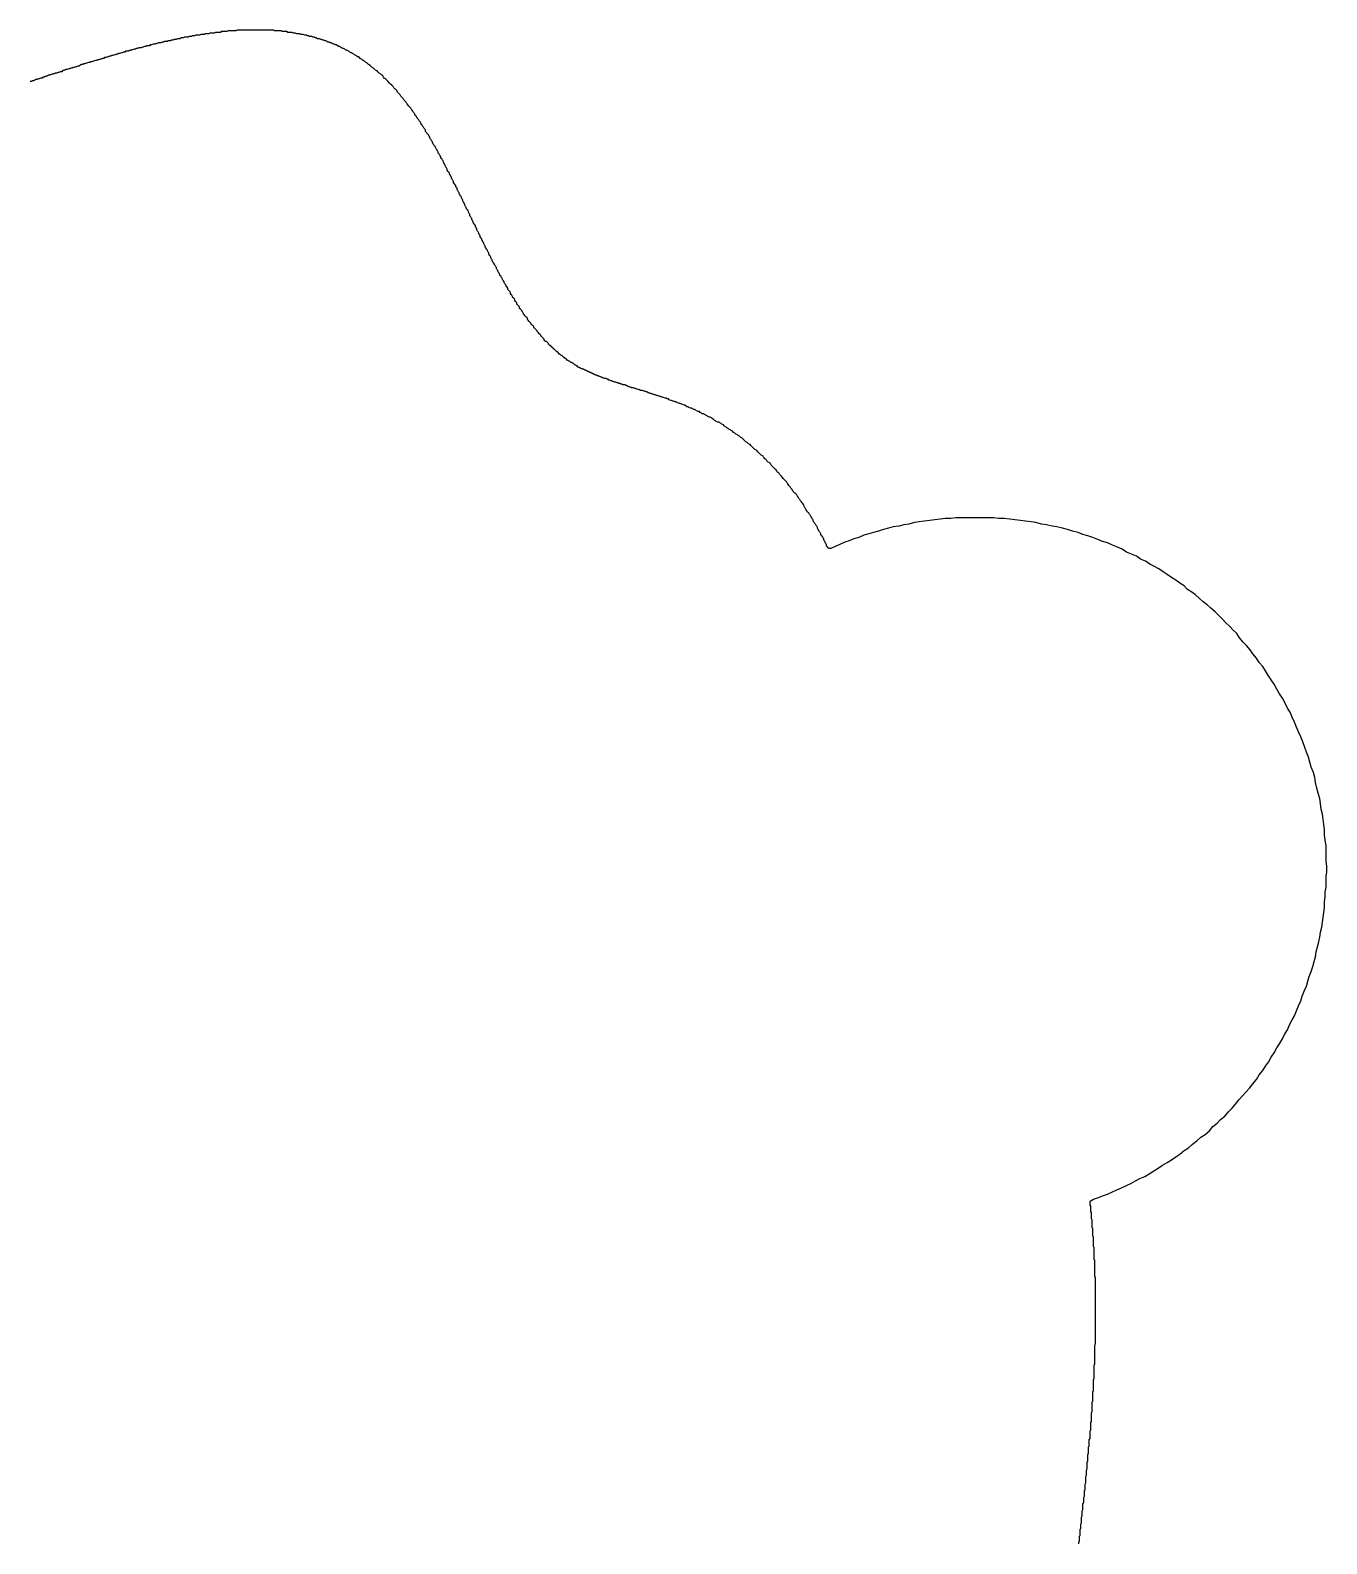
# Model space of a CAD drawing. Header units: millimetres. Extents: x 111 to 2999, y 81 to 1941.
# Drawn here: x 1048.19 to 1066.65, y 459.73 to 481.27 of the extents above; entities that cross this region are included whole.
import ezdxf

# ---------------------------------------------------------------- set-up
doc = ezdxf.new("R2010")
doc.units = ezdxf.units.MM

msp = doc.modelspace()

# ---------------------------------------------------------------- linework, layer by layer
msp.add_polyline3d([(1063.12, 459.723, 0), (1063.12, 459.733, 0), (1063.12, 459.753, 0), (1063.13, 459.763, 0), (1063.13, 459.783, 0), (1063.13, 459.803, 0), (1063.13, 459.813, 0), (1063.13, 459.833, 0), (1063.14, 459.843, 0), (1063.14, 459.863, 0), (1063.14, 459.883, 0), (1063.14, 459.893, 0), (1063.14, 459.913, 0), (1063.14, 459.933, 0), (1063.15, 459.943, 0), (1063.15, 459.963, 0), (1063.15, 459.973, 0), (1063.15, 459.993, 0), (1063.15, 460.003, 0), (1063.16, 460.023, 0), (1063.16, 460.043, 0), (1063.16, 460.053, 0), (1063.16, 460.073, 0), (1063.16, 460.083, 0), (1063.16, 460.103, 0), (1063.17, 460.123, 0), (1063.17, 460.133, 0), (1063.17, 460.153, 0), (1063.17, 460.163, 0), (1063.17, 460.183, 0), (1063.17, 460.193, 0), (1063.18, 460.213, 0), (1063.18, 460.233, 0), (1063.18, 460.243, 0), (1063.18, 460.263, 0), (1063.18, 460.273, 0), (1063.18, 460.293, 0), (1063.19, 460.313, 0), (1063.19, 460.323, 0), (1063.19, 460.343, 0), (1063.19, 460.353, 0), (1063.19, 460.373, 0), (1063.19, 460.383, 0), (1063.2, 460.403, 0), (1063.2, 460.413, 0), (1063.2, 460.433, 0), (1063.2, 460.453, 0), (1063.2, 460.463, 0), (1063.2, 460.483, 0), (1063.21, 460.493, 0), (1063.21, 460.513, 0), (1063.21, 460.523, 0), (1063.21, 460.543, 0), (1063.21, 460.563, 0), (1063.21, 460.573, 0), (1063.22, 460.593, 0), (1063.22, 460.603, 0), (1063.22, 460.623, 0), (1063.22, 460.633, 0), (1063.22, 460.653, 0), (1063.22, 460.663, 0), (1063.22, 460.683, 0), (1063.23, 460.703, 0), (1063.23, 460.713, 0), (1063.23, 460.733, 0), (1063.23, 460.743, 0), (1063.23, 460.763, 0), (1063.23, 460.773, 0), (1063.24, 460.793, 0), (1063.24, 460.803, 0), (1063.24, 460.823, 0), (1063.24, 460.843, 0), (1063.24, 460.853, 0), (1063.24, 460.873, 0), (1063.24, 460.883, 0), (1063.25, 460.903, 0), (1063.25, 460.913, 0), (1063.25, 460.933, 0), (1063.25, 460.943, 0), (1063.25, 460.963, 0), (1063.25, 460.973, 0), (1063.25, 460.993, 0), (1063.26, 461.013, 0), (1063.26, 461.023, 0), (1063.26, 461.043, 0), (1063.26, 461.053, 0), (1063.26, 461.073, 0), (1063.26, 461.083, 0), (1063.26, 461.103, 0), (1063.27, 461.113, 0), (1063.27, 461.133, 0), (1063.27, 461.143, 0), (1063.27, 461.163, 0), (1063.27, 461.173, 0), (1063.27, 461.193, 0), (1063.27, 461.203, 0), (1063.28, 461.223, 0), (1063.28, 461.243, 0), (1063.28, 461.253, 0), (1063.28, 461.273, 0), (1063.28, 461.283, 0), (1063.28, 461.303, 0), (1063.28, 461.313, 0), (1063.28, 461.333, 0), (1063.29, 461.343, 0), (1063.29, 461.363, 0), (1063.29, 461.373, 0), (1063.29, 461.393, 0), (1063.29, 461.403, 0), (1063.29, 461.423, 0), (1063.29, 461.433, 0), (1063.29, 461.453, 0), (1063.3, 461.463, 0), (1063.3, 461.483, 0), (1063.3, 461.493, 0), (1063.3, 461.513, 0), (1063.3, 461.533, 0), (1063.3, 461.543, 0), (1063.3, 461.563, 0), (1063.3, 461.573, 0), (1063.3, 461.593, 0), (1063.31, 461.603, 0), (1063.31, 461.623, 0), (1063.31, 461.633, 0), (1063.31, 461.653, 0), (1063.31, 461.663, 0), (1063.31, 461.683, 0), (1063.31, 461.693, 0), (1063.31, 461.713, 0), (1063.31, 461.723, 0), (1063.31, 461.743, 0), (1063.32, 461.753, 0), (1063.32, 461.773, 0), (1063.32, 461.783, 0), (1063.32, 461.803, 0), (1063.32, 461.813, 0), (1063.32, 461.833, 0), (1063.32, 461.843, 0), (1063.32, 461.863, 0), (1063.32, 461.873, 0), (1063.32, 461.893, 0), (1063.33, 461.903, 0), (1063.33, 461.923, 0), (1063.33, 461.933, 0), (1063.33, 461.953, 0), (1063.33, 461.973, 0), (1063.33, 461.983, 0), (1063.33, 462.003, 0), (1063.33, 462.013, 0), (1063.33, 462.033, 0), (1063.33, 462.043, 0), (1063.33, 462.063, 0), (1063.34, 462.073, 0), (1063.34, 462.093, 0), (1063.34, 462.103, 0), (1063.34, 462.123, 0), (1063.34, 462.133, 0), (1063.34, 462.153, 0), (1063.34, 462.163, 0), (1063.34, 462.183, 0), (1063.34, 462.193, 0), (1063.34, 462.213, 0), (1063.34, 462.223, 0), (1063.34, 462.243, 0), (1063.34, 462.253, 0), (1063.34, 462.273, 0), (1063.35, 462.283, 0), (1063.35, 462.303, 0), (1063.35, 462.313, 0), (1063.35, 462.333, 0), (1063.35, 462.343, 0), (1063.35, 462.363, 0), (1063.35, 462.373, 0), (1063.35, 462.393, 0), (1063.35, 462.403, 0), (1063.35, 462.423, 0), (1063.35, 462.433, 0), (1063.35, 462.453, 0), (1063.35, 462.463, 0), (1063.35, 462.483, 0), (1063.35, 462.493, 0), (1063.35, 462.513, 0), (1063.35, 462.523, 0), (1063.35, 462.543, 0), (1063.35, 462.553, 0), (1063.36, 462.573, 0), (1063.36, 462.583, 0), (1063.36, 462.603, 0), (1063.36, 462.613, 0), (1063.36, 462.633, 0), (1063.36, 462.643, 0), (1063.36, 462.663, 0), (1063.36, 462.673, 0), (1063.36, 462.693, 0), (1063.36, 462.703, 0), (1063.36, 462.723, 0), (1063.36, 462.733, 0), (1063.36, 462.753, 0), (1063.36, 462.763, 0), (1063.36, 462.783, 0), (1063.36, 462.793, 0), (1063.36, 462.813, 0), (1063.36, 462.823, 0), (1063.36, 462.843, 0), (1063.36, 462.853, 0), (1063.36, 462.873, 0), (1063.36, 462.883, 0), (1063.36, 462.903, 0), (1063.36, 462.913, 0), (1063.36, 462.933, 0), (1063.36, 462.943, 0), (1063.36, 462.963, 0), (1063.36, 462.973, 0), (1063.36, 462.993, 0), (1063.36, 463.003, 0), (1063.36, 463.023, 0), (1063.36, 463.033, 0), (1063.36, 463.053, 0), (1063.36, 463.063, 0), (1063.36, 463.083, 0), (1063.36, 463.093, 0), (1063.36, 463.113, 0), (1063.36, 463.123, 0), (1063.36, 463.143, 0), (1063.36, 463.153, 0), (1063.36, 463.173, 0), (1063.36, 463.183, 0), (1063.36, 463.203, 0), (1063.36, 463.213, 0), (1063.36, 463.233, 0), (1063.36, 463.243, 0), (1063.36, 463.263, 0), (1063.36, 463.273, 0), (1063.36, 463.293, 0), (1063.36, 463.303, 0), (1063.36, 463.323, 0), (1063.36, 463.333, 0), (1063.36, 463.353, 0), (1063.36, 463.363, 0), (1063.36, 463.383, 0), (1063.36, 463.393, 0), (1063.36, 463.413, 0), (1063.36, 463.423, 0), (1063.36, 463.443, 0), (1063.36, 463.453, 0), (1063.36, 463.473, 0), (1063.36, 463.483, 0), (1063.36, 463.503, 0), (1063.36, 463.513, 0), (1063.35, 463.533, 0), (1063.35, 463.543, 0), (1063.35, 463.563, 0), (1063.35, 463.573, 0), (1063.35, 463.593, 0), (1063.35, 463.603, 0), (1063.35, 463.623, 0), (1063.35, 463.633, 0), (1063.35, 463.653, 0), (1063.35, 463.673, 0), (1063.35, 463.683, 0), (1063.35, 463.703, 0), (1063.35, 463.713, 0), (1063.35, 463.733, 0), (1063.35, 463.743, 0), (1063.35, 463.763, 0), (1063.34, 463.773, 0), (1063.34, 463.793, 0), (1063.34, 463.803, 0), (1063.34, 463.823, 0), (1063.34, 463.833, 0), (1063.34, 463.853, 0), (1063.34, 463.863, 0), (1063.34, 463.883, 0), (1063.34, 463.893, 0), (1063.34, 463.913, 0), (1063.34, 463.923, 0), (1063.34, 463.943, 0), (1063.33, 463.953, 0), (1063.33, 463.973, 0), (1063.33, 463.983, 0), (1063.33, 464.003, 0), (1063.33, 464.013, 0), (1063.33, 464.033, 0), (1063.33, 464.043, 0), (1063.33, 464.063, 0), (1063.33, 464.073, 0), (1063.33, 464.093, 0), (1063.32, 464.103, 0), (1063.32, 464.123, 0), (1063.32, 464.133, 0), (1063.32, 464.153, 0), (1063.32, 464.163, 0), (1063.32, 464.183, 0), (1063.32, 464.193, 0), (1063.32, 464.213, 0), (1063.31, 464.223, 0), (1063.31, 464.243, 0), (1063.31, 464.253, 0), (1063.31, 464.273, 0), (1063.31, 464.293, 0), (1063.31, 464.303, 0), (1063.31, 464.323, 0), (1063.31, 464.333, 0), (1063.3, 464.353, 0), (1063.3, 464.363, 0), (1063.3, 464.383, 0), (1063.3, 464.393, 0), (1063.3, 464.413, 0), (1063.3, 464.423, 0), (1063.3, 464.443, 0), (1063.29, 464.453, 0), (1063.29, 464.473, 0), (1063.29, 464.483, 0), (1063.29, 464.503, 0), (1063.29, 464.513, 0), (1063.29, 464.533, 0), (1063.28, 464.543, 0), (1063.28, 464.563, 0), (1063.28, 464.573, 0), (1063.28, 464.593, 0), (1063.28, 464.603, 0), (1063.33, 464.633, 0), (1063.4, 464.653, 0), (1063.47, 464.683, 0), (1063.53, 464.703, 0), (1063.6, 464.733, 0), (1063.66, 464.763, 0), (1063.73, 464.793, 0), (1063.8, 464.823, 0), (1063.86, 464.853, 0), (1063.93, 464.893, 0), (1063.99, 464.923, 0), (1064.06, 464.953, 0), (1064.12, 464.993, 0), (1064.19, 465.033, 0), (1064.25, 465.073, 0), (1064.31, 465.113, 0), (1064.38, 465.153, 0), (1064.44, 465.193, 0), (1064.5, 465.233, 0), (1064.56, 465.273, 0), (1064.62, 465.323, 0), (1064.68, 465.363, 0), (1064.74, 465.413, 0), (1064.8, 465.463, 0), (1064.86, 465.513, 0), (1064.92, 465.553, 0), (1064.98, 465.603, 0), (1065.03, 465.663, 0), (1065.09, 465.713, 0), (1065.14, 465.763, 0), (1065.2, 465.813, 0), (1065.25, 465.873, 0), (1065.3, 465.923, 0), (1065.35, 465.983, 0), (1065.4, 466.043, 0), (1065.45, 466.103, 0), (1065.5, 466.153, 0), (1065.55, 466.213, 0), (1065.6, 466.273, 0), (1065.65, 466.333, 0), (1065.69, 466.403, 0), (1065.74, 466.463, 0), (1065.78, 466.523, 0), (1065.82, 466.583, 0), (1065.86, 466.653, 0), (1065.9, 466.713, 0), (1065.94, 466.783, 0), (1065.98, 466.843, 0), (1066.02, 466.913, 0), (1066.05, 466.973, 0), (1066.09, 467.043, 0), (1066.12, 467.113, 0), (1066.16, 467.183, 0), (1066.19, 467.243, 0), (1066.22, 467.313, 0), (1066.25, 467.383, 0), (1066.28, 467.453, 0), (1066.3, 467.523, 0), (1066.33, 467.593, 0), (1066.36, 467.663, 0), (1066.38, 467.733, 0), (1066.4, 467.803, 0), (1066.43, 467.873, 0), (1066.45, 467.943, 0), (1066.47, 468.013, 0), (1066.49, 468.083, 0), (1066.5, 468.153, 0), (1066.52, 468.223, 0), (1066.54, 468.293, 0), (1066.55, 468.363, 0), (1066.56, 468.433, 0), (1066.58, 468.503, 0), (1066.59, 468.573, 0), (1066.6, 468.643, 0), (1066.61, 468.713, 0), (1066.62, 468.783, 0), (1066.62, 468.863, 0), (1066.63, 468.933, 0), (1066.63, 469.003, 0), (1066.64, 469.073, 0), (1066.64, 469.153, 0), (1066.64, 469.223, 0), (1066.65, 469.293, 0), (1066.65, 469.373, 0), (1066.64, 469.443, 0), (1066.64, 469.513, 0), (1066.64, 469.593, 0), (1066.64, 469.663, 0), (1066.63, 469.743, 0), (1066.62, 469.813, 0), (1066.62, 469.893, 0), (1066.61, 469.963, 0), (1066.6, 470.043, 0), (1066.59, 470.113, 0), (1066.57, 470.183, 0), (1066.56, 470.263, 0), (1066.55, 470.333, 0), (1066.53, 470.413, 0), (1066.51, 470.483, 0), (1066.49, 470.563, 0), (1066.48, 470.633, 0), (1066.46, 470.703, 0), (1066.43, 470.783, 0), (1066.41, 470.853, 0), (1066.39, 470.923, 0), (1066.36, 470.993, 0), (1066.34, 471.063, 0), (1066.31, 471.143, 0), (1066.28, 471.213, 0), (1066.25, 471.283, 0), (1066.22, 471.353, 0), (1066.19, 471.423, 0), (1066.16, 471.493, 0), (1066.13, 471.563, 0), (1066.09, 471.623, 0), (1066.06, 471.693, 0), (1066.02, 471.763, 0), (1065.98, 471.823, 0), (1065.94, 471.893, 0), (1065.9, 471.963, 0), (1065.86, 472.023, 0), (1065.82, 472.083, 0), (1065.78, 472.153, 0), (1065.74, 472.213, 0), (1065.69, 472.273, 0), (1065.65, 472.333, 0), (1065.6, 472.393, 0), (1065.56, 472.453, 0), (1065.51, 472.513, 0), (1065.46, 472.563, 0), (1065.41, 472.623, 0), (1065.37, 472.683, 0), (1065.32, 472.733, 0), (1065.27, 472.783, 0), (1065.21, 472.843, 0), (1065.16, 472.893, 0), (1065.11, 472.943, 0), (1065.06, 472.993, 0), (1065, 473.043, 0), (1064.95, 473.093, 0), (1064.89, 473.133, 0), (1064.84, 473.183, 0), (1064.78, 473.233, 0), (1064.73, 473.273, 0), (1064.67, 473.313, 0), (1064.62, 473.363, 0), (1064.56, 473.403, 0), (1064.5, 473.443, 0), (1064.44, 473.483, 0), (1064.38, 473.523, 0), (1064.32, 473.563, 0), (1064.26, 473.603, 0), (1064.19, 473.643, 0), (1064.13, 473.673, 0), (1064.07, 473.713, 0), (1064, 473.743, 0), (1063.94, 473.783, 0), (1063.87, 473.813, 0), (1063.8, 473.843, 0), (1063.74, 473.883, 0), (1063.67, 473.913, 0), (1063.6, 473.943, 0), (1063.53, 473.973, 0), (1063.46, 473.993, 0), (1063.39, 474.023, 0), (1063.32, 474.053, 0), (1063.25, 474.073, 0), (1063.18, 474.093, 0), (1063.11, 474.123, 0), (1063.03, 474.143, 0), (1062.96, 474.163, 0), (1062.89, 474.183, 0), (1062.81, 474.203, 0), (1062.74, 474.213, 0), (1062.66, 474.233, 0), (1062.59, 474.243, 0), (1062.51, 474.263, 0), (1062.44, 474.273, 0), (1062.36, 474.283, 0), (1062.29, 474.293, 0), (1062.21, 474.303, 0), (1062.14, 474.313, 0), (1062.06, 474.323, 0), (1061.98, 474.323, 0), (1061.91, 474.333, 0), (1061.83, 474.333, 0), (1061.75, 474.333, 0), (1061.68, 474.333, 0), (1061.6, 474.333, 0), (1061.53, 474.333, 0), (1061.45, 474.333, 0), (1061.37, 474.333, 0), (1061.3, 474.323, 0), (1061.22, 474.323, 0), (1061.15, 474.313, 0), (1061.07, 474.303, 0), (1061, 474.293, 0), (1060.92, 474.283, 0), (1060.85, 474.273, 0), (1060.78, 474.263, 0), (1060.7, 474.243, 0), (1060.63, 474.233, 0), (1060.56, 474.213, 0), (1060.48, 474.203, 0), (1060.41, 474.183, 0), (1060.34, 474.163, 0), (1060.27, 474.143, 0), (1060.2, 474.123, 0), (1060.13, 474.103, 0), (1060.06, 474.083, 0), (1059.99, 474.053, 0), (1059.92, 474.033, 0), (1059.85, 474.003, 0), (1059.79, 473.983, 0), (1059.72, 473.953, 0), (1059.65, 473.923, 0), (1059.59, 473.893, 0), (1059.56, 473.893, 0), (1059.55, 473.903, 0), (1059.54, 473.923, 0), (1059.53, 473.933, 0), (1059.53, 473.953, 0), (1059.52, 473.963, 0), (1059.51, 473.983, 0), (1059.5, 474.003, 0), (1059.49, 474.013, 0), (1059.49, 474.033, 0), (1059.48, 474.043, 0), (1059.47, 474.063, 0), (1059.46, 474.073, 0), (1059.45, 474.093, 0), (1059.45, 474.103, 0), (1059.44, 474.123, 0), (1059.43, 474.133, 0), (1059.42, 474.153, 0), (1059.41, 474.163, 0), (1059.4, 474.183, 0), (1059.4, 474.193, 0), (1059.39, 474.213, 0), (1059.38, 474.223, 0), (1059.37, 474.243, 0), (1059.36, 474.253, 0), (1059.35, 474.273, 0), (1059.34, 474.283, 0), (1059.34, 474.303, 0), (1059.33, 474.313, 0), (1059.32, 474.333, 0), (1059.31, 474.343, 0), (1059.3, 474.363, 0), (1059.29, 474.373, 0), (1059.28, 474.393, 0), (1059.27, 474.403, 0), (1059.26, 474.413, 0), (1059.25, 474.433, 0), (1059.24, 474.443, 0), (1059.23, 474.463, 0), (1059.22, 474.473, 0), (1059.21, 474.493, 0), (1059.21, 474.503, 0), (1059.2, 474.523, 0), (1059.19, 474.533, 0), (1059.18, 474.543, 0), (1059.17, 474.563, 0), (1059.16, 474.573, 0), (1059.15, 474.593, 0), (1059.14, 474.603, 0), (1059.13, 474.613, 0), (1059.12, 474.633, 0), (1059.11, 474.643, 0), (1059.1, 474.663, 0), (1059.09, 474.673, 0), (1059.08, 474.683, 0), (1059.06, 474.703, 0), (1059.05, 474.713, 0), (1059.04, 474.733, 0), (1059.03, 474.743, 0), (1059.02, 474.753, 0), (1059.01, 474.773, 0), (1059, 474.783, 0), (1058.99, 474.793, 0), (1058.98, 474.813, 0), (1058.97, 474.823, 0), (1058.96, 474.843, 0), (1058.95, 474.853, 0), (1058.94, 474.863, 0), (1058.92, 474.883, 0), (1058.91, 474.893, 0), (1058.9, 474.903, 0), (1058.89, 474.923, 0), (1058.88, 474.933, 0), (1058.87, 474.943, 0), (1058.86, 474.953, 0), (1058.85, 474.973, 0), (1058.83, 474.983, 0), (1058.82, 474.993, 0), (1058.81, 475.013, 0), (1058.8, 475.023, 0), (1058.79, 475.033, 0), (1058.78, 475.043, 0), (1058.76, 475.063, 0), (1058.75, 475.073, 0), (1058.74, 475.083, 0), (1058.73, 475.103, 0), (1058.72, 475.113, 0), (1058.7, 475.123, 0), (1058.69, 475.133, 0), (1058.68, 475.143, 0), (1058.67, 475.163, 0), (1058.65, 475.173, 0), (1058.64, 475.183, 0), (1058.63, 475.193, 0), (1058.62, 475.213, 0), (1058.6, 475.223, 0), (1058.59, 475.233, 0), (1058.58, 475.243, 0), (1058.57, 475.253, 0), (1058.55, 475.273, 0), (1058.54, 475.283, 0), (1058.53, 475.293, 0), (1058.51, 475.303, 0), (1058.5, 475.313, 0), (1058.49, 475.323, 0), (1058.48, 475.333, 0), (1058.46, 475.353, 0), (1058.45, 475.363, 0), (1058.44, 475.373, 0), (1058.42, 475.383, 0), (1058.41, 475.393, 0), (1058.4, 475.403, 0), (1058.38, 475.413, 0), (1058.37, 475.423, 0), (1058.35, 475.443, 0), (1058.34, 475.453, 0), (1058.33, 475.463, 0), (1058.31, 475.473, 0), (1058.3, 475.483, 0), (1058.29, 475.493, 0), (1058.27, 475.503, 0), (1058.26, 475.513, 0), (1058.24, 475.523, 0), (1058.23, 475.533, 0), (1058.22, 475.543, 0), (1058.2, 475.553, 0), (1058.19, 475.563, 0), (1058.17, 475.573, 0), (1058.16, 475.583, 0), (1058.14, 475.593, 0), (1058.13, 475.603, 0), (1058.11, 475.613, 0), (1058.1, 475.623, 0), (1058.08, 475.633, 0), (1058.07, 475.643, 0), (1058.06, 475.653, 0), (1058.04, 475.663, 0), (1058.03, 475.673, 0), (1058.01, 475.683, 0), (1058, 475.693, 0), (1057.98, 475.693, 0), (1057.96, 475.703, 0), (1057.95, 475.713, 0), (1057.93, 475.723, 0), (1057.92, 475.733, 0), (1057.9, 475.743, 0), (1057.89, 475.753, 0), (1057.87, 475.763, 0), (1057.86, 475.763, 0), (1057.84, 475.773, 0), (1057.83, 475.783, 0), (1057.81, 475.793, 0), (1057.79, 475.803, 0), (1057.78, 475.813, 0), (1057.76, 475.813, 0), (1057.75, 475.823, 0), (1057.73, 475.833, 0), (1057.72, 475.843, 0), (1057.7, 475.843, 0), (1057.68, 475.853, 0), (1057.67, 475.863, 0), (1057.65, 475.873, 0), (1057.64, 475.873, 0), (1057.62, 475.883, 0), (1057.61, 475.893, 0), (1057.59, 475.893, 0), (1057.57, 475.903, 0), (1057.56, 475.913, 0), (1057.54, 475.913, 0), (1057.53, 475.923, 0), (1057.51, 475.933, 0), (1057.5, 475.933, 0), (1057.48, 475.943, 0), (1057.46, 475.953, 0), (1057.45, 475.953, 0), (1057.43, 475.963, 0), (1057.42, 475.963, 0), (1057.4, 475.973, 0), (1057.39, 475.983, 0), (1057.37, 475.983, 0), (1057.35, 475.993, 0), (1057.34, 475.993, 0), (1057.32, 476.003, 0), (1057.31, 476.003, 0), (1057.29, 476.013, 0), (1057.28, 476.023, 0), (1057.26, 476.023, 0), (1057.25, 476.033, 0), (1057.23, 476.033, 0), (1057.21, 476.043, 0), (1057.2, 476.043, 0), (1057.18, 476.053, 0), (1057.17, 476.053, 0), (1057.15, 476.063, 0), (1057.14, 476.063, 0), (1057.12, 476.073, 0), (1057.11, 476.073, 0), (1057.09, 476.083, 0), (1057.08, 476.083, 0), (1057.06, 476.093, 0), (1057.05, 476.093, 0), (1057.03, 476.103, 0), (1057.02, 476.103, 0), (1057, 476.113, 0), (1056.99, 476.113, 0), (1056.97, 476.123, 0), (1056.96, 476.123, 0), (1056.94, 476.133, 0), (1056.93, 476.133, 0), (1056.91, 476.143, 0), (1056.9, 476.143, 0), (1056.88, 476.143, 0), (1056.87, 476.153, 0), (1056.86, 476.153, 0), (1056.84, 476.163, 0), (1056.83, 476.163, 0), (1056.81, 476.173, 0), (1056.8, 476.173, 0), (1056.78, 476.183, 0), (1056.77, 476.183, 0), (1056.75, 476.183, 0), (1056.74, 476.193, 0), (1056.73, 476.193, 0), (1056.71, 476.203, 0), (1056.7, 476.203, 0), (1056.68, 476.213, 0), (1056.67, 476.213, 0), (1056.66, 476.223, 0), (1056.64, 476.223, 0), (1056.63, 476.223, 0), (1056.62, 476.233, 0), (1056.6, 476.233, 0), (1056.59, 476.243, 0), (1056.57, 476.243, 0), (1056.56, 476.253, 0), (1056.55, 476.253, 0), (1056.53, 476.263, 0), (1056.52, 476.263, 0), (1056.51, 476.263, 0), (1056.49, 476.273, 0), (1056.48, 476.273, 0), (1056.47, 476.283, 0), (1056.46, 476.283, 0), (1056.44, 476.293, 0), (1056.43, 476.293, 0), (1056.42, 476.303, 0), (1056.4, 476.303, 0), (1056.39, 476.313, 0), (1056.38, 476.313, 0), (1056.37, 476.313, 0), (1056.35, 476.323, 0), (1056.34, 476.323, 0), (1056.33, 476.333, 0), (1056.32, 476.333, 0), (1056.3, 476.343, 0), (1056.29, 476.343, 0), (1056.28, 476.353, 0), (1056.27, 476.353, 0), (1056.26, 476.363, 0), (1056.24, 476.363, 0), (1056.23, 476.373, 0), (1056.22, 476.373, 0), (1056.21, 476.383, 0), (1056.2, 476.383, 0), (1056.19, 476.393, 0), (1056.18, 476.393, 0), (1056.16, 476.403, 0), (1056.15, 476.403, 0), (1056.14, 476.413, 0), (1056.13, 476.413, 0), (1056.12, 476.423, 0), (1056.11, 476.423, 0), (1056.1, 476.433, 0), (1056.09, 476.433, 0), (1056.08, 476.443, 0), (1056.07, 476.443, 0), (1056.06, 476.453, 0), (1056.04, 476.453, 0), (1056.03, 476.463, 0), (1056.02, 476.463, 0), (1056.01, 476.473, 0), (1056, 476.473, 0), (1055.99, 476.483, 0), (1055.98, 476.493, 0), (1055.97, 476.493, 0), (1055.96, 476.503, 0), (1055.95, 476.503, 0), (1055.94, 476.513, 0), (1055.94, 476.513, 0), (1055.93, 476.523, 0), (1055.92, 476.533, 0), (1055.91, 476.533, 0), (1055.9, 476.543, 0), (1055.89, 476.543, 0), (1055.88, 476.553, 0), (1055.87, 476.563, 0), (1055.86, 476.563, 0), (1055.85, 476.573, 0), (1055.84, 476.573, 0), (1055.83, 476.583, 0), (1055.82, 476.593, 0), (1055.81, 476.593, 0), (1055.81, 476.603, 0), (1055.8, 476.613, 0), (1055.79, 476.613, 0), (1055.78, 476.623, 0), (1055.77, 476.633, 0), (1055.76, 476.643, 0), (1055.75, 476.643, 0), (1055.74, 476.653, 0), (1055.73, 476.663, 0), (1055.72, 476.663, 0), (1055.72, 476.673, 0), (1055.71, 476.683, 0), (1055.7, 476.693, 0), (1055.69, 476.693, 0), (1055.68, 476.703, 0), (1055.67, 476.713, 0), (1055.66, 476.723, 0), (1055.65, 476.733, 0), (1055.64, 476.733, 0), (1055.64, 476.743, 0), (1055.63, 476.753, 0), (1055.62, 476.763, 0), (1055.61, 476.773, 0), (1055.6, 476.783, 0), (1055.59, 476.783, 0), (1055.58, 476.793, 0), (1055.57, 476.803, 0), (1055.57, 476.813, 0), (1055.56, 476.823, 0), (1055.55, 476.833, 0), (1055.54, 476.843, 0), (1055.53, 476.843, 0), (1055.52, 476.853, 0), (1055.51, 476.863, 0), (1055.51, 476.873, 0), (1055.5, 476.883, 0), (1055.49, 476.893, 0), (1055.48, 476.903, 0), (1055.47, 476.913, 0), (1055.46, 476.923, 0), (1055.46, 476.933, 0), (1055.45, 476.943, 0), (1055.44, 476.953, 0), (1055.43, 476.963, 0), (1055.42, 476.973, 0), (1055.41, 476.983, 0), (1055.41, 476.993, 0), (1055.4, 477.003, 0), (1055.39, 477.013, 0), (1055.38, 477.023, 0), (1055.37, 477.033, 0), (1055.36, 477.043, 0), (1055.36, 477.053, 0), (1055.35, 477.063, 0), (1055.34, 477.073, 0), (1055.33, 477.083, 0), (1055.32, 477.093, 0), (1055.32, 477.103, 0), (1055.31, 477.113, 0), (1055.3, 477.123, 0), (1055.29, 477.133, 0), (1055.28, 477.143, 0), (1055.27, 477.153, 0), (1055.27, 477.173, 0), (1055.26, 477.183, 0), (1055.25, 477.193, 0), (1055.24, 477.203, 0), (1055.23, 477.213, 0), (1055.23, 477.223, 0), (1055.22, 477.233, 0), (1055.21, 477.243, 0), (1055.2, 477.263, 0), (1055.19, 477.273, 0), (1055.19, 477.283, 0), (1055.18, 477.293, 0), (1055.17, 477.303, 0), (1055.16, 477.313, 0), (1055.16, 477.333, 0), (1055.15, 477.343, 0), (1055.14, 477.353, 0), (1055.13, 477.363, 0), (1055.12, 477.373, 0), (1055.12, 477.393, 0), (1055.11, 477.403, 0), (1055.1, 477.413, 0), (1055.09, 477.423, 0), (1055.09, 477.433, 0), (1055.08, 477.453, 0), (1055.07, 477.463, 0), (1055.06, 477.473, 0), (1055.06, 477.483, 0), (1055.05, 477.503, 0), (1055.04, 477.513, 0), (1055.03, 477.523, 0), (1055.03, 477.533, 0), (1055.02, 477.553, 0), (1055.01, 477.563, 0), (1055, 477.573, 0), (1054.99, 477.583, 0), (1054.99, 477.603, 0), (1054.98, 477.613, 0), (1054.97, 477.623, 0), (1054.97, 477.643, 0), (1054.96, 477.653, 0), (1054.95, 477.663, 0), (1054.94, 477.683, 0), (1054.94, 477.693, 0), (1054.93, 477.703, 0), (1054.92, 477.713, 0), (1054.91, 477.733, 0), (1054.91, 477.743, 0), (1054.9, 477.753, 0), (1054.89, 477.773, 0), (1054.88, 477.783, 0), (1054.88, 477.793, 0), (1054.87, 477.813, 0), (1054.86, 477.823, 0), (1054.85, 477.843, 0), (1054.85, 477.853, 0), (1054.84, 477.863, 0), (1054.83, 477.883, 0), (1054.83, 477.893, 0), (1054.82, 477.903, 0), (1054.81, 477.923, 0), (1054.8, 477.933, 0), (1054.8, 477.943, 0), (1054.79, 477.963, 0), (1054.78, 477.973, 0), (1054.77, 477.993, 0), (1054.77, 478.003, 0), (1054.76, 478.013, 0), (1054.75, 478.033, 0), (1054.75, 478.043, 0), (1054.74, 478.063, 0), (1054.73, 478.073, 0), (1054.72, 478.083, 0), (1054.72, 478.103, 0), (1054.71, 478.113, 0), (1054.7, 478.133, 0), (1054.7, 478.143, 0), (1054.69, 478.153, 0), (1054.68, 478.173, 0), (1054.67, 478.183, 0), (1054.67, 478.203, 0), (1054.66, 478.213, 0), (1054.65, 478.233, 0), (1054.65, 478.243, 0), (1054.64, 478.253, 0), (1054.63, 478.273, 0), (1054.62, 478.283, 0), (1054.62, 478.303, 0), (1054.61, 478.313, 0), (1054.6, 478.333, 0), (1054.6, 478.343, 0), (1054.59, 478.363, 0), (1054.58, 478.373, 0), (1054.58, 478.383, 0), (1054.57, 478.403, 0), (1054.56, 478.413, 0), (1054.55, 478.433, 0), (1054.55, 478.443, 0), (1054.54, 478.463, 0), (1054.53, 478.473, 0), (1054.53, 478.493, 0), (1054.52, 478.503, 0), (1054.51, 478.523, 0), (1054.5, 478.533, 0), (1054.5, 478.543, 0), (1054.49, 478.563, 0), (1054.48, 478.573, 0), (1054.48, 478.593, 0), (1054.47, 478.603, 0), (1054.46, 478.623, 0), (1054.45, 478.633, 0), (1054.45, 478.653, 0), (1054.44, 478.663, 0), (1054.43, 478.683, 0), (1054.43, 478.693, 0), (1054.42, 478.713, 0), (1054.41, 478.723, 0), (1054.4, 478.743, 0), (1054.4, 478.753, 0), (1054.39, 478.763, 0), (1054.38, 478.783, 0), (1054.38, 478.793, 0), (1054.37, 478.813, 0), (1054.36, 478.823, 0), (1054.35, 478.843, 0), (1054.35, 478.853, 0), (1054.34, 478.873, 0), (1054.33, 478.883, 0), (1054.33, 478.903, 0), (1054.32, 478.913, 0), (1054.31, 478.933, 0), (1054.3, 478.943, 0), (1054.3, 478.963, 0), (1054.29, 478.973, 0), (1054.28, 478.993, 0), (1054.27, 479.003, 0), (1054.27, 479.023, 0), (1054.26, 479.033, 0), (1054.25, 479.043, 0), (1054.25, 479.063, 0), (1054.24, 479.073, 0), (1054.23, 479.093, 0), (1054.22, 479.103, 0), (1054.22, 479.123, 0), (1054.21, 479.133, 0), (1054.2, 479.153, 0), (1054.19, 479.163, 0), (1054.19, 479.183, 0), (1054.18, 479.193, 0), (1054.17, 479.213, 0), (1054.16, 479.223, 0), (1054.16, 479.243, 0), (1054.15, 479.253, 0), (1054.14, 479.263, 0), (1054.13, 479.283, 0), (1054.13, 479.293, 0), (1054.12, 479.313, 0), (1054.11, 479.323, 0), (1054.1, 479.343, 0), (1054.1, 479.353, 0), (1054.09, 479.373, 0), (1054.08, 479.383, 0), (1054.07, 479.403, 0), (1054.07, 479.413, 0), (1054.06, 479.423, 0), (1054.05, 479.443, 0), (1054.04, 479.453, 0), (1054.04, 479.473, 0), (1054.03, 479.483, 0), (1054.02, 479.503, 0), (1054.01, 479.513, 0), (1054, 479.523, 0), (1054, 479.543, 0), (1053.99, 479.553, 0), (1053.98, 479.573, 0), (1053.97, 479.583, 0), (1053.96, 479.603, 0), (1053.96, 479.613, 0), (1053.95, 479.623, 0), (1053.94, 479.643, 0), (1053.93, 479.653, 0), (1053.92, 479.673, 0), (1053.92, 479.683, 0), (1053.91, 479.693, 0), (1053.9, 479.713, 0), (1053.89, 479.723, 0), (1053.88, 479.743, 0), (1053.88, 479.753, 0), (1053.87, 479.763, 0), (1053.86, 479.783, 0), (1053.85, 479.793, 0), (1053.84, 479.813, 0), (1053.83, 479.823, 0), (1053.82, 479.833, 0), (1053.82, 479.853, 0), (1053.81, 479.863, 0), (1053.8, 479.873, 0), (1053.79, 479.893, 0), (1053.78, 479.903, 0), (1053.77, 479.923, 0), (1053.76, 479.933, 0), (1053.76, 479.943, 0), (1053.75, 479.963, 0), (1053.74, 479.973, 0), (1053.73, 479.983, 0), (1053.72, 480.003, 0), (1053.71, 480.013, 0), (1053.7, 480.023, 0), (1053.69, 480.043, 0), (1053.68, 480.053, 0), (1053.67, 480.063, 0), (1053.67, 480.083, 0), (1053.66, 480.093, 0), (1053.65, 480.103, 0), (1053.64, 480.123, 0), (1053.63, 480.133, 0), (1053.62, 480.143, 0), (1053.61, 480.163, 0), (1053.6, 480.173, 0), (1053.59, 480.183, 0), (1053.58, 480.193, 0), (1053.57, 480.213, 0), (1053.56, 480.223, 0), (1053.55, 480.233, 0), (1053.54, 480.253, 0), (1053.53, 480.263, 0), (1053.52, 480.273, 0), (1053.51, 480.283, 0), (1053.5, 480.303, 0), (1053.49, 480.313, 0), (1053.48, 480.323, 0), (1053.47, 480.333, 0), (1053.46, 480.353, 0), (1053.45, 480.363, 0), (1053.44, 480.373, 0), (1053.43, 480.383, 0), (1053.42, 480.393, 0), (1053.41, 480.413, 0), (1053.4, 480.423, 0), (1053.39, 480.433, 0), (1053.38, 480.443, 0), (1053.37, 480.453, 0), (1053.36, 480.473, 0), (1053.35, 480.483, 0), (1053.34, 480.493, 0), (1053.32, 480.503, 0), (1053.31, 480.513, 0), (1053.3, 480.523, 0), (1053.29, 480.543, 0), (1053.28, 480.553, 0), (1053.27, 480.563, 0), (1053.26, 480.573, 0), (1053.25, 480.583, 0), (1053.23, 480.593, 0), (1053.22, 480.603, 0), (1053.21, 480.623, 0), (1053.2, 480.633, 0), (1053.19, 480.643, 0), (1053.18, 480.653, 0), (1053.16, 480.663, 0), (1053.15, 480.673, 0), (1053.14, 480.683, 0), (1053.13, 480.693, 0), (1053.11, 480.703, 0), (1053.1, 480.713, 0), (1053.09, 480.723, 0), (1053.08, 480.733, 0), (1053.06, 480.743, 0), (1053.05, 480.753, 0), (1053.04, 480.763, 0), (1053.03, 480.773, 0), (1053.01, 480.783, 0), (1053, 480.793, 0), (1052.99, 480.803, 0), (1052.97, 480.813, 0), (1052.96, 480.823, 0), (1052.95, 480.833, 0), (1052.93, 480.843, 0), (1052.92, 480.853, 0), (1052.91, 480.863, 0), (1052.89, 480.873, 0), (1052.88, 480.883, 0), (1052.87, 480.893, 0), (1052.85, 480.893, 0), (1052.84, 480.903, 0), (1052.83, 480.913, 0), (1052.81, 480.923, 0), (1052.8, 480.933, 0), (1052.78, 480.943, 0), (1052.77, 480.953, 0), (1052.76, 480.953, 0), (1052.74, 480.963, 0), (1052.73, 480.973, 0), (1052.71, 480.983, 0), (1052.7, 480.983, 0), (1052.68, 480.993, 0), (1052.67, 481.003, 0), (1052.65, 481.013, 0), (1052.64, 481.013, 0), (1052.63, 481.023, 0), (1052.61, 481.033, 0), (1052.6, 481.043, 0), (1052.58, 481.043, 0), (1052.57, 481.053, 0), (1052.55, 481.063, 0), (1052.54, 481.063, 0), (1052.52, 481.073, 0), (1052.51, 481.073, 0), (1052.49, 481.083, 0), (1052.48, 481.093, 0), (1052.46, 481.093, 0), (1052.45, 481.103, 0), (1052.43, 481.103, 0), (1052.42, 481.113, 0), (1052.4, 481.123, 0), (1052.39, 481.123, 0), (1052.37, 481.133, 0), (1052.36, 481.133, 0), (1052.34, 481.143, 0), (1052.33, 481.143, 0), (1052.31, 481.153, 0), (1052.3, 481.153, 0), (1052.28, 481.153, 0), (1052.27, 481.163, 0), (1052.25, 481.163, 0), (1052.24, 481.173, 0), (1052.22, 481.173, 0), (1052.2, 481.183, 0), (1052.19, 481.183, 0), (1052.17, 481.183, 0), (1052.16, 481.193, 0), (1052.14, 481.193, 0), (1052.13, 481.203, 0), (1052.11, 481.203, 0), (1052.1, 481.203, 0), (1052.08, 481.213, 0), (1052.07, 481.213, 0), (1052.05, 481.213, 0), (1052.03, 481.223, 0), (1052.02, 481.223, 0), (1052, 481.223, 0), (1051.99, 481.223, 0), (1051.97, 481.233, 0), (1051.96, 481.233, 0), (1051.94, 481.233, 0), (1051.92, 481.243, 0), (1051.91, 481.243, 0), (1051.89, 481.243, 0), (1051.88, 481.243, 0), (1051.86, 481.243, 0), (1051.85, 481.253, 0), (1051.83, 481.253, 0), (1051.81, 481.253, 0), (1051.8, 481.253, 0), (1051.78, 481.253, 0), (1051.77, 481.263, 0), (1051.75, 481.263, 0), (1051.73, 481.263, 0), (1051.72, 481.263, 0), (1051.7, 481.263, 0), (1051.69, 481.263, 0), (1051.67, 481.263, 0), (1051.66, 481.273, 0), (1051.64, 481.273, 0), (1051.62, 481.273, 0), (1051.61, 481.273, 0), (1051.59, 481.273, 0), (1051.58, 481.273, 0), (1051.56, 481.273, 0), (1051.54, 481.273, 0), (1051.53, 481.273, 0), (1051.51, 481.273, 0), (1051.5, 481.273, 0), (1051.48, 481.273, 0), (1051.46, 481.273, 0), (1051.45, 481.273, 0), (1051.43, 481.273, 0), (1051.41, 481.273, 0), (1051.4, 481.273, 0), (1051.38, 481.273, 0), (1051.37, 481.273, 0), (1051.35, 481.273, 0), (1051.33, 481.273, 0), (1051.32, 481.273, 0), (1051.3, 481.273, 0), (1051.29, 481.273, 0), (1051.27, 481.273, 0), (1051.25, 481.273, 0), (1051.24, 481.273, 0), (1051.22, 481.273, 0), (1051.21, 481.273, 0), (1051.19, 481.273, 0), (1051.17, 481.273, 0), (1051.16, 481.273, 0), (1051.14, 481.273, 0), (1051.12, 481.263, 0), (1051.11, 481.263, 0), (1051.09, 481.263, 0), (1051.08, 481.263, 0), (1051.06, 481.263, 0), (1051.04, 481.263, 0), (1051.03, 481.263, 0), (1051.01, 481.263, 0), (1050.99, 481.253, 0), (1050.98, 481.253, 0), (1050.96, 481.253, 0), (1050.94, 481.253, 0), (1050.93, 481.253, 0), (1050.91, 481.253, 0), (1050.9, 481.243, 0), (1050.88, 481.243, 0), (1050.86, 481.243, 0), (1050.85, 481.243, 0), (1050.83, 481.243, 0), (1050.81, 481.233, 0), (1050.8, 481.233, 0), (1050.78, 481.233, 0), (1050.76, 481.233, 0), (1050.75, 481.233, 0), (1050.73, 481.223, 0), (1050.72, 481.223, 0), (1050.7, 481.223, 0), (1050.68, 481.223, 0), (1050.67, 481.213, 0), (1050.65, 481.213, 0), (1050.63, 481.213, 0), (1050.62, 481.213, 0), (1050.6, 481.203, 0), (1050.58, 481.203, 0), (1050.57, 481.203, 0), (1050.55, 481.203, 0), (1050.53, 481.193, 0), (1050.52, 481.193, 0), (1050.5, 481.193, 0), (1050.49, 481.183, 0), (1050.47, 481.183, 0), (1050.45, 481.183, 0), (1050.44, 481.173, 0), (1050.42, 481.173, 0), (1050.4, 481.173, 0), (1050.39, 481.173, 0), (1050.37, 481.163, 0), (1050.35, 481.163, 0), (1050.34, 481.163, 0), (1050.32, 481.153, 0), (1050.3, 481.153, 0), (1050.29, 481.153, 0), (1050.27, 481.143, 0), (1050.25, 481.143, 0), (1050.24, 481.143, 0), (1050.22, 481.133, 0), (1050.2, 481.133, 0), (1050.19, 481.123, 0), (1050.17, 481.123, 0), (1050.15, 481.123, 0), (1050.14, 481.113, 0), (1050.12, 481.113, 0), (1050.1, 481.113, 0), (1050.09, 481.103, 0), (1050.07, 481.103, 0), (1050.05, 481.093, 0), (1050.04, 481.093, 0), (1050.02, 481.093, 0), (1050, 481.083, 0), (1049.99, 481.083, 0), (1049.97, 481.073, 0), (1049.95, 481.073, 0), (1049.94, 481.073, 0), (1049.92, 481.063, 0), (1049.9, 481.063, 0), (1049.89, 481.053, 0), (1049.87, 481.053, 0), (1049.85, 481.053, 0), (1049.84, 481.043, 0), (1049.82, 481.043, 0), (1049.8, 481.033, 0), (1049.79, 481.033, 0), (1049.77, 481.023, 0), (1049.75, 481.023, 0), (1049.74, 481.023, 0), (1049.72, 481.013, 0), (1049.7, 481.013, 0), (1049.69, 481.003, 0), (1049.67, 481.003, 0), (1049.65, 480.993, 0), (1049.64, 480.993, 0), (1049.62, 480.983, 0), (1049.6, 480.983, 0), (1049.59, 480.973, 0), (1049.57, 480.973, 0), (1049.55, 480.973, 0), (1049.54, 480.963, 0), (1049.52, 480.963, 0), (1049.5, 480.953, 0), (1049.49, 480.953, 0), (1049.47, 480.943, 0), (1049.45, 480.943, 0), (1049.44, 480.933, 0), (1049.42, 480.933, 0), (1049.4, 480.923, 0), (1049.39, 480.923, 0), (1049.37, 480.913, 0), (1049.35, 480.913, 0), (1049.34, 480.903, 0), (1049.32, 480.903, 0), (1049.3, 480.893, 0), (1049.29, 480.893, 0), (1049.27, 480.883, 0), (1049.25, 480.883, 0), (1049.24, 480.873, 0), (1049.22, 480.873, 0), (1049.2, 480.863, 0), (1049.19, 480.863, 0), (1049.17, 480.853, 0), (1049.15, 480.853, 0), (1049.14, 480.843, 0), (1049.12, 480.843, 0), (1049.1, 480.833, 0), (1049.09, 480.833, 0), (1049.07, 480.823, 0), (1049.05, 480.823, 0), (1049.04, 480.813, 0), (1049.02, 480.813, 0), (1049, 480.803, 0), (1048.99, 480.803, 0), (1048.97, 480.793, 0), (1048.95, 480.793, 0), (1048.94, 480.783, 0), (1048.92, 480.783, 0), (1048.9, 480.773, 0), (1048.89, 480.763, 0), (1048.87, 480.763, 0), (1048.85, 480.753, 0), (1048.84, 480.753, 0), (1048.82, 480.743, 0), (1048.8, 480.743, 0), (1048.79, 480.733, 0), (1048.77, 480.733, 0), (1048.75, 480.723, 0), (1048.74, 480.723, 0), (1048.72, 480.713, 0), (1048.7, 480.713, 0), (1048.69, 480.703, 0), (1048.67, 480.703, 0), (1048.65, 480.693, 0), (1048.64, 480.683, 0), (1048.62, 480.683, 0), (1048.6, 480.673, 0), (1048.59, 480.673, 0), (1048.57, 480.663, 0), (1048.55, 480.663, 0), (1048.54, 480.653, 0), (1048.52, 480.653, 0), (1048.5, 480.643, 0), (1048.49, 480.643, 0), (1048.47, 480.633, 0), (1048.45, 480.633, 0), (1048.44, 480.623, 0), (1048.42, 480.613, 0), (1048.4, 480.613, 0), (1048.39, 480.603, 0), (1048.37, 480.603, 0), (1048.36, 480.593, 0), (1048.34, 480.593, 0), (1048.32, 480.583, 0), (1048.31, 480.583, 0), (1048.29, 480.573, 0), (1048.27, 480.573, 0), (1048.26, 480.563, 0), (1048.24, 480.553, 0), (1048.22, 480.553, 0), (1048.21, 480.543, 0), (1048.19, 480.543, 0)])

doc.saveas('drawing.dxf')
